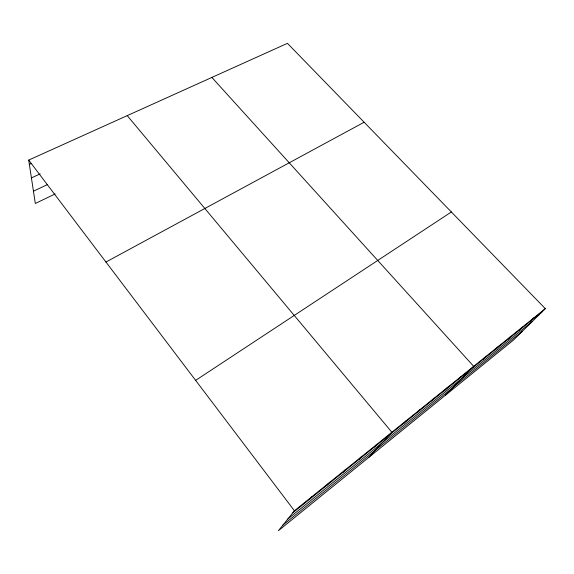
<?xml version="1.0" encoding="UTF-8"?>
<svg xmlns="http://www.w3.org/2000/svg" width="574" height="574" viewBox="0 0 574 574"><rect width="100%" height="100%" fill="white"/><g stroke="black" fill="none" stroke-linecap="round" stroke-linejoin="round"><path stroke-width="0.86" d="M545.3 308.64L294.433 510.767L278.44 530.67L513.543 340.016L545.3 308.64L287.445 43.33L28.7 160.089L35.323 203.476L55.183 193.933M309.982 498.935L311.732 496.826M326.714 485.446L328.586 483.251M343.022 472.302L345.01 470.013M358.922 459.48L361.024 457.112M374.435 446.974L376.644 444.527M368.817 457.385L391.877 432.251L127.234 115.625M403.909 423.21L406.313 420.62M417.922 411.917L420.419 409.262M431.612 400.874L434.195 398.162M445.001 390.083L447.655 387.314M458.088 379.529L460.822 376.709M445.611 395.106L473.694 366.334L211.871 77.425M483.408 359.116L486.278 356.196M495.663 349.236L498.598 346.273M507.653 339.564L510.645 336.558M519.391 330.1L522.44 327.058M530.885 320.837L533.992 317.752M287.804 519.025L532.263 321.526M282.917 525.095L522.548 331.119M292.819 512.776L542.143 311.761M195.626 380.375L451.358 211.978M105.953 262.031L364.131 122.233M33.45 191.192L47.448 184.584M31.419 177.926L40.194 173.857M29.36 164.408L31.699 163.346M28.7 160.089L294.433 510.767"/></g></svg>
